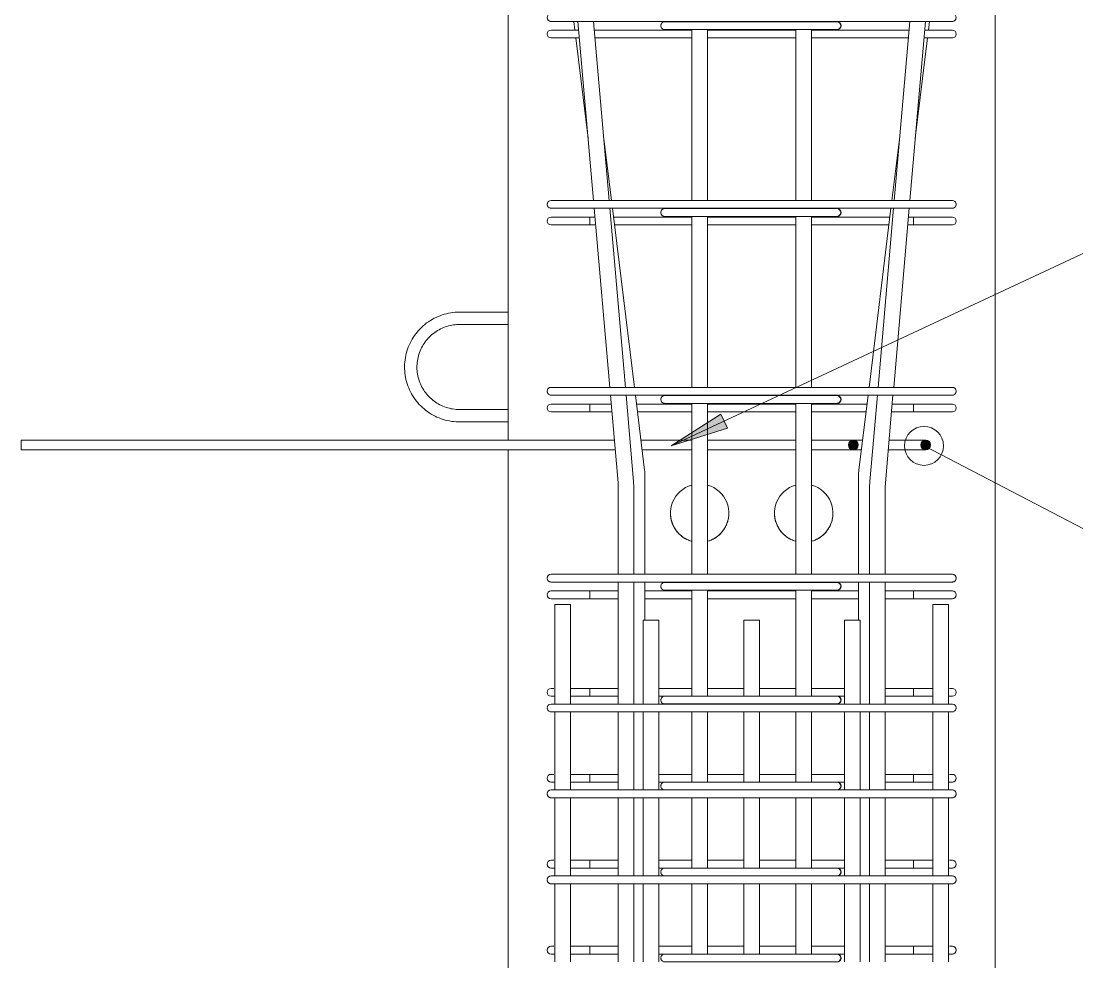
# Model space of a CAD drawing. Header units: millimetres. Extents: x -5408 to 3643, y -1561 to 6809.
# Drawn here: x -1402 to -318, y -906 to 60 of the extents above; entities that cross this region are included whole.
import ezdxf

# ---------------------------------------------------------------- set-up
doc = ezdxf.new("R2010")
doc.units = ezdxf.units.MM
for name, color, linetype, lineweight in [('A-GENM', 13, 'Continuous', 18), ('S-COLS', 52, 'Continuous', 18), ('S-RBAR', 171, 'Continuous', 18), ('S-RBAR-IDEN', 171, 'Continuous', 9)]:
    doc.layers.add(name, color=color, linetype=linetype, lineweight=lineweight)

# ---------------------------------------------------------------- blocks, each defined once
blk = doc.blocks.new('12_7Ø_ Lifting Insert_COLUMN - 12_9Ø Lifting insert-V2-Elevation Right 1')
at = {"layer": 'A-GENM'}
for p, q in [((6111.2, -238.7), (6061.2, -238.7)), ((6061.2, -251.4), (6111.2, -251.4)), ((6111.2, -338.7), (6061.2, -338.7)), ((6061.2, -351.4), (6111.2, -351.4))]:
    blk.add_line(p, q, dxfattribs=at)
at = {"layer": 'A-GENM', "flags": 128}
for points in [[(6061.2, -238.7), (6058.9, -238.7), (6056.7, -238.8), (6054.5, -239.1), (6052.2, -239.4), (6050, -239.8), (6047.8, -240.3), (6045.6, -240.8), (6043.5, -241.5), (6041.3, -242.3), (6039.3, -243.1), (6037.2, -244), (6035.2, -245), (6033.2, -246.1), (6031.3, -247.3), (6029.4, -248.5), (6027.5, -249.8), (6025.8, -251.2), (6024, -252.6), (6022.4, -254.2), (6020.8, -255.7), (6019.2, -257.4), (6017.8, -259.1), (6016.4, -260.9), (6015, -262.7), (6013.8, -264.6), (6012.6, -266.5), (6011.5, -268.4), (6010.5, -270.4), (6009.5, -272.5), (6008.7, -274.6), (6007.9, -276.7), (6007.2, -278.8), (6006.6, -281), (6006.1, -283.2), (6005.7, -285.4), (6005.3, -287.7), (6005.1, -289.9), (6004.9, -292.1), (6004.8, -294.4), (6004.9, -296.6), (6005, -298.9), (6005.2, -301.1), (6005.5, -303.4), (6005.9, -305.6), (6006.3, -307.8), (6006.9, -310), (6007.5, -312.1), (6008.2, -314.3), (6009.1, -316.4), (6010, -318.4), (6010.9, -320.5), (6012, -322.5), (6013.1, -324.4), (6014.3, -326.3), (6015.6, -328.2), (6017, -330), (6018.4, -331.7), (6019.9, -333.4), (6021.5, -335), (6023.1, -336.6), (6024.8, -338), (6026.6, -339.5), (6028.4, -340.8), (6030.2, -342.1), (6032.1, -343.3), (6034.1, -344.4), (6036.1, -345.5), (6038.1, -346.4), (6040.2, -347.3), (6042.3, -348.1), (6044.5, -348.8), (6046.6, -349.4), (6048.8, -350)], [(6061.2, -338.7), (6059.5, -338.6), (6057.7, -338.5), (6056, -338.3), (6054.2, -338.1), (6052.5, -337.8), (6050.8, -337.4), (6049.1, -337), (6047.5, -336.4), (6045.8, -335.9), (6044.2, -335.2), (6042.6, -334.5), (6041, -333.7), (6039.5, -332.9), (6038, -332), (6036.5, -331), (6035.1, -330), (6033.7, -328.9), (6032.4, -327.8), (6031.1, -326.6), (6029.9, -325.4), (6028.7, -324.1), (6027.6, -322.8), (6026.5, -321.4), (6025.4, -320), (6024.5, -318.6), (6023.6, -317.1), (6022.7, -315.6), (6021.9, -314), (6021.2, -312.4), (6020.5, -310.8), (6019.9, -309.2), (6019.4, -307.5), (6018.9, -305.8), (6018.5, -304.1), (6018.2, -302.4), (6017.9, -300.7), (6017.7, -299), (6017.6, -297.2), (6017.5, -295.5), (6017.6, -293.7), (6017.7, -292), (6017.8, -290.2), (6018, -288.5), (6018.3, -286.8), (6018.7, -285.1), (6019.1, -283.4), (6019.6, -281.7), (6020.2, -280.1), (6020.8, -278.4), (6021.5, -276.8), (6022.3, -275.3), (6023.1, -273.7), (6024, -272.2), (6024.9, -270.7), (6025.9, -269.3), (6027, -267.9), (6028.1, -266.6), (6029.2, -265.3), (6030.4, -264), (6031.7, -262.8), (6033, -261.7), (6034.4, -260.6), (6035.8, -259.5), (6037.2, -258.5), (6038.7, -257.6), (6040.2, -256.7), (6041.8, -255.9), (6043.3, -255.2), (6044.9, -254.5), (6046.6, -253.9), (6048.2, -253.3), (6049.9, -252.8), (6051.6, -252.4), (6053.3, -252.1), (6055, -251.8), (6056.8, -251.6), (6058.5, -251.4), (6060.3, -251.4), (6061.2, -251.4)], [(6048.8, -350), (6051, -350.4), (6053.2, -350.8), (6055.5, -351.1), (6057.7, -351.2), (6060, -351.3), (6061.2, -351.4)]]:
    blk.add_lwpolyline(points, dxfattribs=at)

msp = doc.modelspace()

# ---------------------------------------------------------------- hatches: boundary and pattern name
at = {"layer": 'S-RBAR'}
h = msp.add_hatch(color=256, dxfattribs=at)
edge = h.paths.add_edge_path()
edge.add_arc((-547.57786, -375), 5, 0, 360)
for points in [[(-547.57786, -380), (-542.57786, -375), (-547.57786, -370), (-552.57786, -375)], [(-473.35373, -380), (-468.35373, -375), (-473.35373, -370), (-478.35373, -375)]]:
    msp.add_hatch(color=256, dxfattribs=at).paths.add_polyline_path(points)
h = msp.add_hatch(color=256, dxfattribs=at)
edge = h.paths.add_edge_path()
edge.add_arc((-473.35373, -375), 5, 0, 360)
at = {"layer": 'S-RBAR-IDEN'}
msp.add_hatch(color=256, dxfattribs=at).paths.add_polyline_path([(-734.51585, -375.9593), (-676.81089, -357.72378), (-683.49684, -343.41)])

# ---------------------------------------------------------------- linework, layer by layer
at = {"layer": 'S-COLS'}
for p, q in [((-901.93987, -340), (-901.93987, 3040)), ((-401.93987, -340), (-401.93987, 3040)), ((-901.93987, -370), (-901.93987, -340)), ((-401.93987, -490), (-401.93987, -340)), ((-901.93987, -490), (-901.93987, -380)), ((-901.93987, -1395), (-901.93987, -490)), ((-401.93987, -1395), (-401.93987, -490))]:
    msp.add_line(p, q, dxfattribs=at)
at = {"layer": 'S-COLS', "flags": 128}
for points in [[(-735.33987, -445), (-735.31587, -446.19968), (-735.24392, -447.39744), (-735.12412, -448.59137), (-734.95668, -449.77955), (-734.74186, -450.96008), (-734.48, -452.13108), (-734.17153, -453.29067), (-733.81693, -454.437), (-733.41677, -455.56823), (-732.9717, -456.68255), (-732.48242, -457.77818), (-731.94971, -458.85338), (-731.37444, -459.9064), (-730.75752, -460.93559), (-730.09993, -461.93927), (-729.40274, -462.91586), (-728.66705, -463.86379), (-727.89404, -464.78154), (-727.08495, -465.66764), (-726.24107, -466.52068), (-725.36375, -467.33929), (-724.4544, -468.12217), (-723.51447, -468.86805), (-722.54546, -469.57575), (-721.54893, -470.24413), (-720.52647, -470.87213), (-719.47972, -471.45873), (-718.41034, -472.00301), (-717.32005, -472.50409), (-716.2106, -472.96117), (-715.08375, -473.37352), (-713.94132, -473.74048), (-713.33987, -473.90745)], [(-697.0492, -473.83166), (-695.90287, -473.47706), (-694.77164, -473.0769), (-693.65731, -472.63183), (-692.56168, -472.14255), (-691.48649, -471.60985), (-690.43346, -471.03458), (-689.40428, -470.41765), (-688.40059, -469.76007), (-687.424, -469.06287), (-686.47607, -468.32718), (-685.55833, -467.55417), (-684.67222, -466.74508), (-683.81918, -465.9012), (-683.00057, -465.02388), (-682.2177, -464.11453), (-681.47182, -463.1746), (-680.76412, -462.2056), (-680.09574, -461.20907), (-679.46774, -460.18661), (-678.88113, -459.13985), (-678.33685, -458.07047), (-677.83577, -456.98019), (-677.37869, -455.87073), (-676.96635, -454.74389), (-676.59939, -453.60146), (-676.27841, -452.44526), (-676.00393, -451.27716), (-675.77637, -450.09901), (-675.59611, -448.91271), (-675.46344, -447.72015), (-675.37856, -446.52323), (-675.34161, -445.32388), (-675.33987, -445)], [(-628.53987, -445), (-628.51587, -446.19968), (-628.44392, -447.39744), (-628.32412, -448.59137), (-628.15668, -449.77955), (-627.94186, -450.96008), (-627.68, -452.13108), (-627.37153, -453.29067), (-627.01693, -454.437), (-626.61677, -455.56823), (-626.1717, -456.68255), (-625.68242, -457.77818), (-625.14971, -458.85338), (-624.57444, -459.9064), (-623.95752, -460.93559), (-623.29993, -461.93927), (-622.60274, -462.91586), (-621.86705, -463.86379), (-621.09404, -464.78154), (-620.28495, -465.66764), (-619.44107, -466.52068), (-618.56375, -467.33929), (-617.6544, -468.12217), (-616.71447, -468.86805), (-615.74546, -469.57575), (-614.74893, -470.24413), (-613.72647, -470.87213), (-612.67972, -471.45873), (-611.61034, -472.00301), (-610.52005, -472.50409), (-609.4106, -472.96117), (-608.28375, -473.37352), (-607.14132, -473.74048), (-606.53987, -473.90745)], [(-590.2492, -473.83166), (-589.10287, -473.47706), (-587.97164, -473.0769), (-586.85731, -472.63183), (-585.76168, -472.14255), (-584.68649, -471.60985), (-583.63346, -471.03458), (-582.60428, -470.41765), (-581.60059, -469.76007), (-580.624, -469.06287), (-579.67607, -468.32718), (-578.75833, -467.55417), (-577.87222, -466.74508), (-577.01918, -465.9012), (-576.20057, -465.02388), (-575.4177, -464.11453), (-574.67182, -463.1746), (-573.96412, -462.2056), (-573.29574, -461.20907), (-572.66774, -460.18661), (-572.08113, -459.13985), (-571.53685, -458.07047), (-571.03577, -456.98019), (-570.57869, -455.87073), (-570.16635, -454.74389), (-569.79939, -453.60146), (-569.47841, -452.44526), (-569.20393, -451.27716), (-568.97637, -450.09901), (-568.79611, -448.91271), (-568.66344, -447.72015), (-568.57856, -446.52323), (-568.54161, -445.32388), (-568.53987, -445)]]:
    msp.add_lwpolyline(points, dxfattribs=at)
at = {"layer": 'S-COLS'}
for centre, start, end in [((-705.33987, -445), 106, 209.82676161), ((-705.33987, -445), 330.19342735, 74), ((-598.53987, -445), 106, 209.82676161), ((-598.53987, -445), 330.19342735, 74), ((-705.33987, -445), 210.19583124, 239.66505099), ((-705.33987, -445), 300.35529607, 329.82421439), ((-598.53987, -445), 210.19583124, 239.66505099), ((-598.53987, -445), 300.35529607, 329.82421439), ((-705.33987, -445), 240.36856429, 254), ((-705.33987, -445), 286, 299.66113881), ((-598.53987, -445), 240.36856429, 254), ((-598.53987, -445), 286, 299.66113881)]:
    msp.add_arc(centre, 30, start, end, dxfattribs=at)
at = {"layer": 'S-RBAR'}
for p, q in [((-837.93987, 59.77734), (-857.93987, 59.77734)), ((-837.93987, 59.77734), (-465.93987, 59.77734)), ((-833.50903, 50.80943), (-834.61015, 59.77734)), ((-814.34028, -124.05504), (-830.30093, 59.77734)), ((-798.28009, -124.05504), (-814.24074, 59.77734)), ((-721.33388, 59.42726), (-741.33388, 59.42726)), ((-721.33388, 59.42726), (-584.55124, 59.42726)), ((-564.55124, 59.42726), (-584.55124, 59.42726)), ((-505.59964, -124.05504), (-489.63899, 59.77734)), ((-489.53945, -124.05504), (-473.5788, 59.77734)), ((-470.3707, 50.80943), (-469.26958, 59.77734)), ((-445.93987, 59.77734), (-465.93987, 59.77734)), ((-857.93987, 50.80943), (-852.082, 50.80943)), ((-829.62716, 50.80943), (-852.082, 50.80943)), ((-813.46213, 50.80943), (-713.33987, 50.80943)), ((-721.33388, 51.42726), (-741.33388, 51.42726)), ((-721.33388, 51.42726), (-584.55124, 51.42726)), ((-713.33987, -124.05504), (-713.33987, 51.42726)), ((-697.33987, -124.05504), (-697.33987, 51.42726)), ((-697.33987, 50.80943), (-606.53987, 50.80943)), ((-606.53987, -124.05504), (-606.53987, 51.42726)), ((-590.53987, -124.05504), (-590.53987, 51.42726)), ((-590.53987, 50.80943), (-490.4176, 50.80943)), ((-564.55124, 51.42726), (-584.55124, 51.42726)), ((-451.79773, 50.80943), (-474.35741, 50.80943)), ((-451.79773, 50.80943), (-445.93987, 50.80943)), ((-857.93987, 42.80943), (-852.082, 42.80943)), ((-828.82775, 42.80943), (-852.082, 42.80943)), ((-819.89758, -60.04694), (-832.52675, 42.80943)), ((-812.76756, 42.80943), (-713.33987, 42.80943)), ((-697.33987, 42.80943), (-606.53987, 42.80943)), ((-590.53987, 42.80943), (-491.11217, 42.80943)), ((-483.98216, -60.04694), (-471.35298, 42.80943)), ((-451.79773, 42.80943), (-475.05198, 42.80943)), ((-451.79773, 42.80943), (-445.93987, 42.80943)), ((-795.95275, -123.77372), (-803.98216, -58.37949)), ((-507.96152, -124.05504), (-499.89758, -58.37949)), ((-837.93987, -124.05504), (-857.93987, -124.05504)), ((-837.93987, -124.05504), (-465.93987, -124.05504)), ((-445.93987, -124.05504), (-465.93987, -124.05504)), ((-837.93987, -132.05504), (-857.93987, -132.05504)), ((-837.93987, -132.05504), (-465.93987, -132.05504)), ((-797.68504, -315.88743), (-813.6457, -132.05504)), ((-781.62485, -315.88743), (-797.58551, -132.05504)), ((-772.36416, -315.88743), (-794.93593, -132.05504)), ((-721.33388, -132.43091), (-741.33388, -132.43091)), ((-721.33388, -140.43091), (-741.33388, -140.43091)), ((-721.33388, -132.43091), (-584.55124, -132.43091)), ((-721.33388, -140.43091), (-584.55124, -140.43091)), ((-713.33987, -315.88743), (-713.33987, -140.43091)), ((-697.33987, -315.88743), (-697.33987, -140.43091)), ((-606.53987, -315.88743), (-606.53987, -140.43091)), ((-590.53987, -315.88743), (-590.53987, -140.43091)), ((-564.55124, -132.43091), (-584.55124, -132.43091)), ((-564.55124, -140.43091), (-584.55124, -140.43091)), ((-531.51557, -315.88743), (-508.9438, -132.05504)), ((-522.25488, -315.88743), (-506.29422, -132.05504)), ((-506.19469, -315.88743), (-490.23403, -132.05504)), ((-445.93987, -132.05504), (-465.93987, -132.05504)), ((-857.93987, -141.10491), (-852.082, -141.10491)), ((-857.93987, -149.10491), (-852.082, -149.10491)), ((-818.14088, -141.10491), (-852.082, -141.10491)), ((-818.14088, -149.10491), (-852.082, -149.10491)), ((-818.14088, -141.10491), (-818.14088, -149.10491)), ((-818.14088, -141.10491), (-812.85998, -141.10491)), ((-818.14088, -149.10491), (-812.1654, -149.10491)), ((-793.82475, -141.10491), (-713.33987, -141.10491)), ((-792.84247, -149.10491), (-713.33987, -149.10491)), ((-697.33987, -141.10491), (-606.53987, -141.10491)), ((-697.33987, -149.10491), (-606.53987, -149.10491)), ((-590.53987, -141.10491), (-510.05498, -141.10491)), ((-590.53987, -149.10491), (-511.03726, -149.10491)), ((-491.71433, -149.10491), (-485.73886, -149.10491)), ((-491.01975, -141.10491), (-485.73886, -141.10491)), ((-451.79773, -141.10491), (-485.73886, -141.10491)), ((-485.73886, -141.10491), (-485.73886, -149.10491)), ((-451.79773, -149.10491), (-485.73886, -149.10491)), ((-451.79773, -141.10491), (-445.93987, -141.10491)), ((-451.79773, -149.10491), (-445.93987, -149.10491)), ((-837.93987, -315.88743), (-857.93987, -315.88743)), ((-837.93987, -323.88743), (-857.93987, -323.88743)), ((-837.93987, -315.88743), (-465.93987, -315.88743)), ((-837.93987, -323.88743), (-465.93987, -323.88743)), ((-789.16106, -414.06537), (-796.99047, -323.88743)), ((-773.22102, -412.68143), (-780.93028, -323.88743)), ((-761.92774, -400.88523), (-771.38188, -323.88743)), ((-721.33388, -324.28909), (-741.33388, -324.28909)), ((-721.33388, -324.28909), (-584.55124, -324.28909)), ((-564.55124, -324.28909), (-584.55124, -324.28909)), ((-541.95199, -400.88523), (-532.49785, -323.88743)), ((-530.65871, -412.68143), (-522.94945, -323.88743)), ((-514.71867, -414.06537), (-506.88926, -323.88743)), ((-445.93987, -315.88743), (-465.93987, -315.88743)), ((-445.93987, -323.88743), (-465.93987, -323.88743)), ((-857.93987, -333.01925), (-852.082, -333.01925)), ((-818.14088, -333.01925), (-852.082, -333.01925)), ((-818.14088, -333.01925), (-818.14088, -341.01925)), ((-818.14088, -333.01925), (-796.19763, -333.01925)), ((-770.26063, -333.01925), (-713.33987, -333.01925)), ((-721.33388, -332.28909), (-741.33388, -332.28909)), ((-721.33388, -332.28909), (-584.55124, -332.28909)), ((-713.33987, -401.82469), (-713.33987, -332.28909)), ((-697.33987, -401.82469), (-697.33987, -332.28909)), ((-697.33987, -333.01925), (-606.53987, -333.01925)), ((-606.53987, -401.82469), (-606.53987, -332.28909)), ((-590.53987, -401.82469), (-590.53987, -332.28909)), ((-590.53987, -333.01925), (-533.6191, -333.01925)), ((-564.55124, -332.28909), (-584.55124, -332.28909)), ((-507.6821, -333.01925), (-485.73886, -333.01925)), ((-451.79773, -333.01925), (-485.73886, -333.01925)), ((-485.73886, -333.01925), (-485.73886, -341.01925)), ((-451.79773, -333.01925), (-445.93987, -333.01925)), ((-857.93987, -341.01925), (-852.082, -341.01925)), ((-818.14088, -341.01925), (-852.082, -341.01925)), ((-818.14088, -341.01925), (-795.95275, -341.01925)), ((-769.27836, -341.01925), (-713.33987, -341.01925)), ((-697.33987, -341.01925), (-606.53987, -341.01925)), ((-590.53987, -341.01925), (-534.60137, -341.01925)), ((-508.37668, -341.01925), (-485.73886, -341.01925)), ((-451.79773, -341.01925), (-485.73886, -341.01925)), ((-451.79773, -341.01925), (-445.93987, -341.01925)), ((-1401.93987, -370), (-792.98689, -370)), ((-1401.93987, -380), (-1401.93987, -370)), ((-765.71997, -370), (-713.33987, -370)), ((-697.33987, -370), (-606.53987, -370)), ((-590.53987, -370), (-582.57786, -370)), ((-582.57786, -370), (-547.57786, -370)), ((-547.57786, -370), (-552.57786, -375)), ((-552.57786, -375), (-547.57786, -380)), ((-547.57786, -370), (-538.15976, -370)), ((-542.57786, -375), (-547.57786, -370)), ((-547.57786, -380), (-542.57786, -375)), ((-510.89284, -370), (-508.35373, -370)), ((-508.35373, -370), (-473.35373, -370)), ((-473.35373, -370), (-478.35373, -375)), ((-478.35373, -375), (-473.35373, -380)), ((-468.35373, -375), (-473.35373, -370)), ((-473.35373, -380), (-468.35373, -375)), ((-1401.93987, -380), (-792.11868, -380)), ((-764.49212, -380), (-713.33987, -380)), ((-697.33987, -380), (-606.53987, -380)), ((-590.53987, -380), (-582.57786, -380)), ((-582.57786, -380), (-547.57786, -380)), ((-547.57786, -380), (-539.38761, -380)), ((-511.76105, -380), (-508.35373, -380)), ((-508.35373, -380), (-473.35373, -380)), ((-761.56995, -507.71982), (-761.56995, -406.73495)), ((-713.33987, -406.69946), (-713.33987, -401.82469)), ((-713.33987, -507.71982), (-713.33987, -406.69946)), ((-697.33987, -406.69946), (-697.33987, -401.82469)), ((-697.33987, -507.71982), (-697.33987, -406.69946)), ((-606.53987, -406.69946), (-606.53987, -401.82469)), ((-606.53987, -507.71982), (-606.53987, -406.69946)), ((-590.53987, -406.69946), (-590.53987, -401.82469)), ((-590.53987, -507.71982), (-590.53987, -406.69946)), ((-542.30978, -507.71982), (-542.30978, -406.73495)), ((-788.98022, -418.24817), (-789.16106, -414.06537)), ((-788.98022, -507.71982), (-788.98022, -418.24817)), ((-772.98022, -418.24817), (-773.22102, -412.68143)), ((-772.98022, -507.71982), (-772.98022, -418.24817)), ((-530.89952, -418.24817), (-530.65871, -412.68143)), ((-530.89952, -507.71982), (-530.89952, -418.24817)), ((-514.89952, -418.24817), (-514.71867, -414.06537)), ((-514.89952, -507.71982), (-514.89952, -418.24817)), ((-837.93987, -507.71982), (-857.93987, -507.71982)), ((-837.93987, -507.71982), (-465.93987, -507.71982)), ((-445.93987, -507.71982), (-465.93987, -507.71982)), ((-837.93987, -515.71982), (-857.93987, -515.71982)), ((-837.93987, -515.71982), (-465.93987, -515.71982)), ((-788.98022, -641), (-788.98022, -515.71982)), ((-772.98022, -641), (-772.98022, -515.71982)), ((-761.56995, -555), (-761.56995, -515.71982)), ((-721.33388, -516.14726), (-741.33388, -516.14726)), ((-721.33388, -516.14726), (-584.55124, -516.14726)), ((-564.55124, -516.14726), (-584.55124, -516.14726)), ((-542.30978, -555), (-542.30978, -515.71982)), ((-530.89952, -641), (-530.89952, -515.71982)), ((-514.89952, -641), (-514.89952, -515.71982)), ((-445.93987, -515.71982), (-465.93987, -515.71982)), ((-857.93987, -524.93359), (-852.082, -524.93359)), ((-818.14088, -524.93359), (-852.082, -524.93359)), ((-818.14088, -524.93359), (-818.14088, -532.93359)), ((-818.14088, -524.93359), (-788.98022, -524.93359)), ((-761.56995, -524.93359), (-713.33987, -524.93359)), ((-721.33388, -524.14726), (-741.33388, -524.14726)), ((-721.33388, -524.14726), (-584.55124, -524.14726)), ((-713.33987, -632.93359), (-713.33987, -524.14726)), ((-697.33987, -632.93359), (-697.33987, -524.14726)), ((-697.33987, -524.93359), (-606.53987, -524.93359)), ((-606.53987, -632.93359), (-606.53987, -524.14726)), ((-590.53987, -632.93359), (-590.53987, -524.14726)), ((-590.53987, -524.93359), (-542.30978, -524.93359)), ((-564.55124, -524.14726), (-584.55124, -524.14726)), ((-514.89952, -524.93359), (-485.73886, -524.93359)), ((-451.79773, -524.93359), (-485.73886, -524.93359)), ((-485.73886, -524.93359), (-485.73886, -532.93359)), ((-451.79773, -524.93359), (-445.93987, -524.93359)), ((-857.93987, -532.93359), (-852.082, -532.93359)), ((-837.93987, -538.93359), (-853.93987, -538.93359)), ((-853.93987, -641), (-853.93987, -538.93359)), ((-818.14088, -532.93359), (-852.082, -532.93359)), ((-837.93987, -641), (-837.93987, -538.93359)), ((-818.14088, -532.93359), (-788.98022, -532.93359)), ((-761.56995, -532.93359), (-713.33987, -532.93359)), ((-697.33987, -532.93359), (-606.53987, -532.93359)), ((-590.53987, -532.93359), (-542.30978, -532.93359)), ((-514.89952, -532.93359), (-485.73886, -532.93359)), ((-451.79773, -532.93359), (-485.73886, -532.93359)), ((-465.93987, -538.93359), (-465.93987, -641)), ((-465.93987, -538.93359), (-449.93987, -538.93359)), ((-451.79773, -532.93359), (-445.93987, -532.93359)), ((-449.93987, -538.93359), (-449.93987, -641)), ((-747.33987, -555), (-763.33987, -555)), ((-763.33987, -641), (-763.33987, -555)), ((-747.33987, -641), (-747.33987, -555)), ((-643.93987, -555), (-659.93987, -555)), ((-659.93987, -632.93359), (-659.93987, -555)), ((-643.93987, -632.93359), (-643.93987, -555)), ((-540.53987, -555), (-556.53987, -555)), ((-556.53987, -641), (-556.53987, -555)), ((-540.53987, -641), (-540.53987, -555)), ((-857.93987, -624.93359), (-855.13193, -624.93359)), ((-818.14088, -624.93359), (-837.93987, -624.93359)), ((-818.14088, -624.93359), (-818.14088, -632.93359)), ((-818.14088, -624.93359), (-788.98022, -624.93359)), ((-747.33987, -624.93359), (-713.33987, -624.93359)), ((-697.33987, -624.93359), (-659.93987, -624.93359)), ((-643.93987, -624.93359), (-606.53987, -624.93359)), ((-590.53987, -624.93359), (-556.53987, -624.93359)), ((-514.89952, -624.93359), (-485.73886, -624.93359)), ((-465.93987, -624.93359), (-485.73886, -624.93359)), ((-485.73886, -624.93359), (-485.73886, -632.93359)), ((-448.7478, -624.93359), (-445.93987, -624.93359)), ((-857.93987, -632.93359), (-854.25089, -632.93359)), ((-818.14088, -632.93359), (-837.93987, -632.93359)), ((-818.14088, -632.93359), (-788.98022, -632.93359)), ((-747.33987, -632.93359), (-741.33388, -632.93359)), ((-721.33388, -632.93359), (-741.33388, -632.93359)), ((-721.33388, -632.93359), (-584.55124, -632.93359)), ((-564.55124, -632.93359), (-584.55124, -632.93359)), ((-564.55124, -632.93359), (-556.53987, -632.93359)), ((-514.89952, -632.93359), (-485.73886, -632.93359)), ((-465.93987, -632.93359), (-485.73886, -632.93359)), ((-449.62884, -632.93359), (-445.93987, -632.93359)), ((-837.93987, -641), (-857.93987, -641)), ((-837.93987, -649), (-857.93987, -649)), ((-853.93987, -729.25), (-853.93987, -649)), ((-837.93987, -641), (-465.93987, -641)), ((-837.93987, -649), (-465.93987, -649)), ((-837.93987, -729.25), (-837.93987, -649)), ((-788.98022, -729.25), (-788.98022, -649)), ((-772.98022, -729.25), (-772.98022, -649)), ((-763.33987, -729.25), (-763.33987, -649)), ((-747.33987, -729.25), (-747.33987, -649)), ((-721.33388, -640.93359), (-741.33388, -640.93359)), ((-721.33388, -640.93359), (-584.55124, -640.93359)), ((-713.33987, -721.18359), (-713.33987, -649)), ((-697.33987, -721.18359), (-697.33987, -649)), ((-659.93987, -721.18359), (-659.93987, -649)), ((-643.93987, -721.18359), (-643.93987, -649)), ((-606.53987, -721.18359), (-606.53987, -649)), ((-590.53987, -721.18359), (-590.53987, -649)), ((-564.55124, -640.93359), (-584.55124, -640.93359)), ((-556.53987, -729.25), (-556.53987, -649)), ((-540.53987, -729.25), (-540.53987, -649)), ((-530.89952, -729.25), (-530.89952, -649)), ((-514.89952, -729.25), (-514.89952, -649)), ((-445.93987, -641), (-465.93987, -641)), ((-445.93987, -649), (-465.93987, -649)), ((-465.93987, -649), (-465.93987, -729.25)), ((-449.93987, -649), (-449.93987, -729.25)), ((-857.93987, -713.18359), (-855.13193, -713.18359)), ((-818.14088, -713.18359), (-837.93987, -713.18359)), ((-818.14088, -713.18359), (-818.14088, -721.18359)), ((-818.14088, -713.18359), (-788.98022, -713.18359)), ((-747.33987, -713.18359), (-713.33987, -713.18359)), ((-697.33987, -713.18359), (-659.93987, -713.18359)), ((-643.93987, -713.18359), (-606.53987, -713.18359)), ((-590.53987, -713.18359), (-556.53987, -713.18359)), ((-514.89952, -713.18359), (-485.73886, -713.18359)), ((-465.93987, -713.18359), (-485.73886, -713.18359)), ((-485.73886, -713.18359), (-485.73886, -721.18359)), ((-448.7478, -713.18359), (-445.93987, -713.18359)), ((-857.93987, -721.18359), (-854.25089, -721.18359)), ((-818.14088, -721.18359), (-837.93987, -721.18359)), ((-818.14088, -721.18359), (-788.98022, -721.18359)), ((-747.33987, -721.18359), (-741.33388, -721.18359)), ((-721.33388, -721.18359), (-741.33388, -721.18359)), ((-721.33388, -721.18359), (-584.55124, -721.18359)), ((-564.55124, -721.18359), (-584.55124, -721.18359)), ((-564.55124, -721.18359), (-556.53987, -721.18359)), ((-514.89952, -721.18359), (-485.73886, -721.18359)), ((-465.93987, -721.18359), (-485.73886, -721.18359)), ((-449.62884, -721.18359), (-445.93987, -721.18359)), ((-837.93987, -729.25), (-857.93987, -729.25)), ((-837.93987, -729.25), (-465.93987, -729.25)), ((-721.33388, -729.18359), (-741.33388, -729.18359)), ((-721.33388, -729.18359), (-584.55124, -729.18359)), ((-564.55124, -729.18359), (-584.55124, -729.18359)), ((-445.93987, -729.25), (-465.93987, -729.25)), ((-837.93987, -737.25), (-857.93987, -737.25)), ((-853.93987, -817.5), (-853.93987, -737.25)), ((-837.93987, -737.25), (-465.93987, -737.25)), ((-837.93987, -817.5), (-837.93987, -737.25)), ((-788.98022, -817.5), (-788.98022, -737.25)), ((-772.98022, -817.5), (-772.98022, -737.25)), ((-763.33987, -817.5), (-763.33987, -737.25)), ((-747.33987, -817.5), (-747.33987, -737.25)), ((-713.33987, -809.43359), (-713.33987, -737.25)), ((-697.33987, -809.43359), (-697.33987, -737.25)), ((-659.93987, -809.43359), (-659.93987, -737.25)), ((-643.93987, -809.43359), (-643.93987, -737.25)), ((-606.53987, -809.43359), (-606.53987, -737.25)), ((-590.53987, -809.43359), (-590.53987, -737.25)), ((-556.53987, -817.5), (-556.53987, -737.25)), ((-540.53987, -817.5), (-540.53987, -737.25)), ((-530.89952, -817.5), (-530.89952, -737.25)), ((-514.89952, -817.5), (-514.89952, -737.25)), ((-445.93987, -737.25), (-465.93987, -737.25)), ((-465.93987, -737.25), (-465.93987, -817.5)), ((-449.93987, -737.25), (-449.93987, -817.5)), ((-857.93987, -801.43359), (-855.13193, -801.43359)), ((-818.14088, -801.43359), (-837.93987, -801.43359)), ((-818.14088, -801.43359), (-818.14088, -809.43359)), ((-818.14088, -801.43359), (-788.98022, -801.43359)), ((-747.33987, -801.43359), (-713.33987, -801.43359)), ((-697.33987, -801.43359), (-659.93987, -801.43359)), ((-643.93987, -801.43359), (-606.53987, -801.43359)), ((-590.53987, -801.43359), (-556.53987, -801.43359)), ((-514.89952, -801.43359), (-485.73886, -801.43359)), ((-465.93987, -801.43359), (-485.73886, -801.43359)), ((-485.73886, -801.43359), (-485.73886, -809.43359)), ((-448.7478, -801.43359), (-445.93987, -801.43359)), ((-857.93987, -809.43359), (-854.25089, -809.43359)), ((-818.14088, -809.43359), (-837.93987, -809.43359)), ((-818.14088, -809.43359), (-788.98022, -809.43359)), ((-747.33987, -809.43359), (-741.33388, -809.43359)), ((-721.33388, -809.43359), (-741.33388, -809.43359)), ((-721.33388, -809.43359), (-584.55124, -809.43359)), ((-564.55124, -809.43359), (-584.55124, -809.43359)), ((-564.55124, -809.43359), (-556.53987, -809.43359)), ((-514.89952, -809.43359), (-485.73886, -809.43359)), ((-465.93987, -809.43359), (-485.73886, -809.43359)), ((-449.62884, -809.43359), (-445.93987, -809.43359)), ((-837.93987, -817.5), (-857.93987, -817.5)), ((-837.93987, -817.5), (-465.93987, -817.5)), ((-721.33388, -817.43359), (-741.33388, -817.43359)), ((-721.33388, -817.43359), (-584.55124, -817.43359)), ((-564.55124, -817.43359), (-584.55124, -817.43359)), ((-445.93987, -817.5), (-465.93987, -817.5)), ((-837.93987, -825.5), (-857.93987, -825.5)), ((-853.93987, -905.49725), (-853.93987, -825.5)), ((-837.93987, -825.5), (-465.93987, -825.5)), ((-837.93987, -905.49725), (-837.93987, -825.5)), ((-788.98022, -905.49725), (-788.98022, -825.5)), ((-772.98022, -905.49725), (-772.98022, -825.5)), ((-763.33987, -905.49725), (-763.33987, -825.5)), ((-747.33987, -905.49725), (-747.33987, -825.5)), ((-713.33987, -897.68359), (-713.33987, -825.5)), ((-697.33987, -897.68359), (-697.33987, -825.5)), ((-659.93987, -897.68359), (-659.93987, -825.5)), ((-643.93987, -897.68359), (-643.93987, -825.5)), ((-606.53987, -897.68359), (-606.53987, -825.5)), ((-590.53987, -897.68359), (-590.53987, -825.5)), ((-556.53987, -905.49725), (-556.53987, -825.5)), ((-540.53987, -905.49725), (-540.53987, -825.5)), ((-530.89952, -905.49725), (-530.89952, -825.5)), ((-514.89952, -905.49725), (-514.89952, -825.5)), ((-445.93987, -825.5), (-465.93987, -825.5)), ((-465.93987, -825.5), (-465.93987, -905.49725)), ((-449.93987, -825.5), (-449.93987, -905.49725)), ((-857.93987, -889.68359), (-855.13193, -889.68359)), ((-857.93987, -897.68359), (-854.25089, -897.68359)), ((-818.14088, -889.68359), (-837.93987, -889.68359)), ((-818.14088, -897.68359), (-837.93987, -897.68359)), ((-818.14088, -889.68359), (-818.14088, -897.68359)), ((-818.14088, -889.68359), (-788.98022, -889.68359)), ((-818.14088, -897.68359), (-788.98022, -897.68359)), ((-747.33987, -889.68359), (-713.33987, -889.68359)), ((-747.33987, -897.68359), (-741.33388, -897.68359)), ((-721.33388, -897.68359), (-741.33388, -897.68359)), ((-721.33388, -897.68359), (-584.55124, -897.68359)), ((-697.33987, -889.68359), (-659.93987, -889.68359)), ((-643.93987, -889.68359), (-606.53987, -889.68359)), ((-590.53987, -889.68359), (-556.53987, -889.68359)), ((-564.55124, -897.68359), (-584.55124, -897.68359)), ((-564.55124, -897.68359), (-556.53987, -897.68359)), ((-514.89952, -889.68359), (-485.73886, -889.68359)), ((-514.89952, -897.68359), (-485.73886, -897.68359)), ((-465.93987, -889.68359), (-485.73886, -889.68359)), ((-485.73886, -889.68359), (-485.73886, -897.68359)), ((-465.93987, -897.68359), (-485.73886, -897.68359)), ((-449.62884, -897.68359), (-445.93987, -897.68359)), ((-448.7478, -889.68359), (-445.93987, -889.68359)), ((-721.33388, -905.68359), (-741.33388, -905.68359)), ((-721.33388, -905.68359), (-584.55124, -905.68359)), ((-564.55124, -905.68359), (-584.55124, -905.68359))]:
    msp.add_line(p, q, dxfattribs=at)
for centre in [(-547.57786, -375), (-473.35373, -375)]:
    msp.add_circle(centre, 5, dxfattribs=at)
for centre, radius, start, end in [((-857.93987, 63.77734), 4, 90, 270), ((-445.93987, 63.77734), 4, 270, 90), ((-857.93987, 63.77734), 4, 255, 270), ((-857.93987, 63.77734), 4, 255, 270), ((-741.33388, 55.42726), 4, 90, 270), ((-741.33388, 55.42726), 4, 120, 165), ((-741.33388, 55.42726), 4, 195, 240), ((-564.55124, 55.42726), 4, 270, 90), ((-564.15124, 55.42726), 4, 270, 90), ((-564.55124, 55.42726), 4, 15, 60), ((-564.55124, 55.42726), 4, 300, 345), ((-445.93987, 63.77734), 4, 270, 285), ((-857.93987, 46.80943), 4, 90, 270), ((-741.33388, 55.42726), 4, 255, 270), ((-564.55124, 55.42726), 4, 275.65916856, 285), ((-445.93987, 46.80943), 4, 270, 90), ((-857.93987, -128.05504), 4, 90, 270), ((-857.93987, -128.05504), 4, 120, 165), ((-857.93987, -128.05504), 4, 120, 165), ((-857.93987, -128.05504), 4, 195, 240), ((-857.93987, -128.05504), 4, 195, 240), ((-445.93987, -128.05504), 4, 270, 90), ((-445.93987, -128.05504), 4, 15, 60), ((-445.93987, -128.05504), 4, 300, 345), ((-857.93987, -128.05504), 4, 255, 270), ((-857.93987, -128.05504), 4, 255, 270), ((-741.33388, -136.43091), 4, 90, 270), ((-741.33388, -136.43091), 4, 120, 165), ((-741.33388, -136.43091), 4, 195, 240), ((-741.33388, -136.43091), 4, 255, 270), ((-564.55124, -136.43091), 4, 270, 90), ((-564.55124, -136.43091), 4, 275.65916856, 285), ((-564.15124, -136.43091), 4, 270, 90), ((-564.55124, -136.43091), 4, 15, 60), ((-564.55124, -136.43091), 4, 300, 345), ((-445.93987, -128.05504), 4, 270, 285), ((-857.93987, -145.10491), 4, 90, 270), ((-445.93987, -145.10491), 4, 270, 90), ((-857.93987, -319.88743), 4, 90, 270), ((-857.93987, -319.88743), 4, 120, 165), ((-857.93987, -319.88743), 4, 120, 165), ((-857.93987, -319.88743), 4, 195, 240), ((-857.93987, -319.88743), 4, 195, 240), ((-857.93987, -319.88743), 4, 255, 270), ((-857.93987, -319.88743), 4, 255, 270), ((-741.33388, -328.28909), 4, 90, 270), ((-741.33388, -328.28909), 4, 120, 165), ((-564.55124, -328.28909), 4, 270, 90), ((-564.15124, -328.28909), 4, 270, 90), ((-564.55124, -328.28909), 4, 15, 60), ((-445.93987, -319.88743), 4, 270, 90), ((-445.93987, -319.88743), 4, 270, 285), ((-445.93987, -319.88743), 4, 15, 60), ((-445.93987, -319.88743), 4, 300, 345), ((-857.93987, -337.01925), 4, 90, 270), ((-741.33388, -328.28909), 4, 195, 240), ((-741.33388, -328.28909), 4, 255, 270), ((-564.55124, -328.28909), 4, 275.65916856, 285), ((-564.55124, -328.28909), 4, 300, 345), ((-445.93987, -337.01925), 4, 270, 90), ((-547.57786, -375), 5, 270, 90), ((-473.35373, -375), 5, 270, 90), ((-809.56995, -406.73495), 48, 0, 7), ((-494.30978, -406.73495), 48, 173, 180), ((-857.93987, -511.71982), 4, 90, 270), ((-857.93987, -511.71982), 4, 120, 165), ((-857.93987, -511.71982), 4, 120, 165), ((-445.93987, -511.71982), 4, 270, 90), ((-445.93987, -511.71982), 4, 15, 60), ((-857.93987, -511.71982), 4, 195, 240), ((-857.93987, -511.71982), 4, 195, 240), ((-857.93987, -511.71982), 4, 255, 270), ((-857.93987, -511.71982), 4, 255, 270), ((-741.33388, -520.14726), 4, 90, 270), ((-741.33388, -520.14726), 4, 120, 165), ((-564.55124, -520.14726), 4, 270, 90), ((-564.15124, -520.14726), 4, 270, 90), ((-564.55124, -520.14726), 4, 15, 60), ((-445.93987, -511.71982), 4, 270, 285), ((-445.93987, -511.71982), 4, 300, 345), ((-857.93987, -528.93359), 4, 90, 270), ((-741.33388, -520.14726), 4, 195, 240), ((-741.33388, -520.14726), 4, 255, 270), ((-564.55124, -520.14726), 4, 275.65916856, 285), ((-564.55124, -520.14726), 4, 300, 345), ((-445.93987, -528.93359), 4, 270, 90), ((-857.93987, -628.93359), 4, 90, 270), ((-445.93987, -628.93359), 4, 270, 90), ((-741.33388, -636.93359), 4, 90, 270), ((-741.33388, -636.93359), 4, 120, 165), ((-741.33388, -636.93359), 4, 195, 240), ((-564.55124, -636.93359), 4, 270, 90), ((-564.15124, -636.93359), 4, 270, 90), ((-564.55124, -636.93359), 4, 15, 60), ((-564.55124, -636.93359), 4, 300, 345), ((-857.93987, -645), 4, 90, 270), ((-857.93987, -645), 4, 120, 165), ((-857.93987, -645), 4, 120, 165), ((-857.93987, -645), 4, 195, 240), ((-857.93987, -645), 4, 195, 240), ((-857.93987, -645), 4, 255, 270), ((-857.93987, -645), 4, 255, 270), ((-741.33388, -636.93359), 4, 255, 270), ((-564.55124, -636.93359), 4, 275.65916856, 285), ((-445.93987, -645), 4, 270, 90), ((-445.93987, -645), 4, 270, 285), ((-445.93987, -645), 4, 15, 60), ((-445.93987, -645), 4, 300, 345), ((-857.93987, -717.18359), 4, 90, 270), ((-445.93987, -717.18359), 4, 270, 90), ((-741.33388, -725.18359), 4, 90, 270), ((-741.33388, -725.18359), 4, 120, 165), ((-564.55124, -725.18359), 4, 270, 90), ((-564.15124, -725.18359), 4, 270, 90), ((-564.55124, -725.18359), 4, 15, 60), ((-857.93987, -733.25), 4, 90, 270), ((-857.93987, -733.25), 4, 120, 165), ((-857.93987, -733.25), 4, 120, 165), ((-857.93987, -733.25), 4, 195, 240), ((-857.93987, -733.25), 4, 195, 240), ((-741.33388, -725.18359), 4, 195, 240), ((-741.33388, -725.18359), 4, 255, 270), ((-564.55124, -725.18359), 4, 275.65916856, 285), ((-564.55124, -725.18359), 4, 300, 345), ((-445.93987, -733.25), 4, 270, 90), ((-445.93987, -733.25), 4, 15, 60), ((-445.93987, -733.25), 4, 300, 345), ((-857.93987, -733.25), 4, 255, 270), ((-857.93987, -733.25), 4, 255, 270), ((-445.93987, -733.25), 4, 270, 285), ((-857.93987, -805.43359), 4, 90, 270), ((-445.93987, -805.43359), 4, 270, 90), ((-741.33388, -813.43359), 4, 90, 270), ((-741.33388, -813.43359), 4, 120, 165), ((-564.55124, -813.43359), 4, 270, 90), ((-564.15124, -813.43359), 4, 270, 90), ((-564.55124, -813.43359), 4, 15, 60), ((-857.93987, -821.5), 4, 90, 270), ((-857.93987, -821.5), 4, 120, 165), ((-857.93987, -821.5), 4, 120, 165), ((-857.93987, -821.5), 4, 195, 240), ((-857.93987, -821.5), 4, 195, 240), ((-741.33388, -813.43359), 4, 195, 240), ((-741.33388, -813.43359), 4, 255, 270), ((-564.55124, -813.43359), 4, 275.65916856, 285), ((-564.55124, -813.43359), 4, 300, 345), ((-445.93987, -821.5), 4, 270, 90), ((-445.93987, -821.5), 4, 15, 60), ((-445.93987, -821.5), 4, 300, 345), ((-857.93987, -821.5), 4, 255, 270), ((-857.93987, -821.5), 4, 255, 270), ((-445.93987, -821.5), 4, 270, 285), ((-857.93987, -893.68359), 4, 90, 270), ((-741.33388, -901.68359), 4, 90, 270), ((-741.33388, -901.68359), 4, 120, 165), ((-564.55124, -901.68359), 4, 270, 90), ((-564.15124, -901.68359), 4, 286.87846101, 90), ((-564.55124, -901.68359), 4, 15, 60), ((-445.93987, -893.68359), 4, 270, 90), ((-741.33388, -901.68359), 4, 195, 240), ((-741.33388, -901.68359), 4, 255, 270), ((-564.55124, -901.68359), 4, 275.65916856, 285), ((-564.15124, -901.68359), 4, 270, 285), ((-564.55124, -901.68359), 4, 300, 345)]:
    msp.add_arc(centre, radius, start, end, dxfattribs=at)
at = {"layer": 'S-RBAR-IDEN'}
for p, q in [((-734.51585, -375.9593), (-224.69964, -137.82489)), ((-683.49684, -343.41), (-734.51585, -375.9593)), ((-676.81089, -357.72378), (-683.49684, -343.41)), ((-734.51585, -375.9593), (-676.81089, -357.72378)), ((-475.05336, -375.9593), (-167.49262, -536.09355))]:
    msp.add_line(p, q, dxfattribs=at)
msp.add_circle((-475.05336, -375.9593), 20, dxfattribs=at)

# ---------------------------------------------------------------- block references
at = {"layer": 'A-GENM'}
msp.add_blockref('12_7Ø_ Lifting Insert_COLUMN - 12_9Ø Lifting insert-V2-Elevation Right 1', (-7013.13604, 0), dxfattribs=at)

doc.saveas('drawing.dxf')
